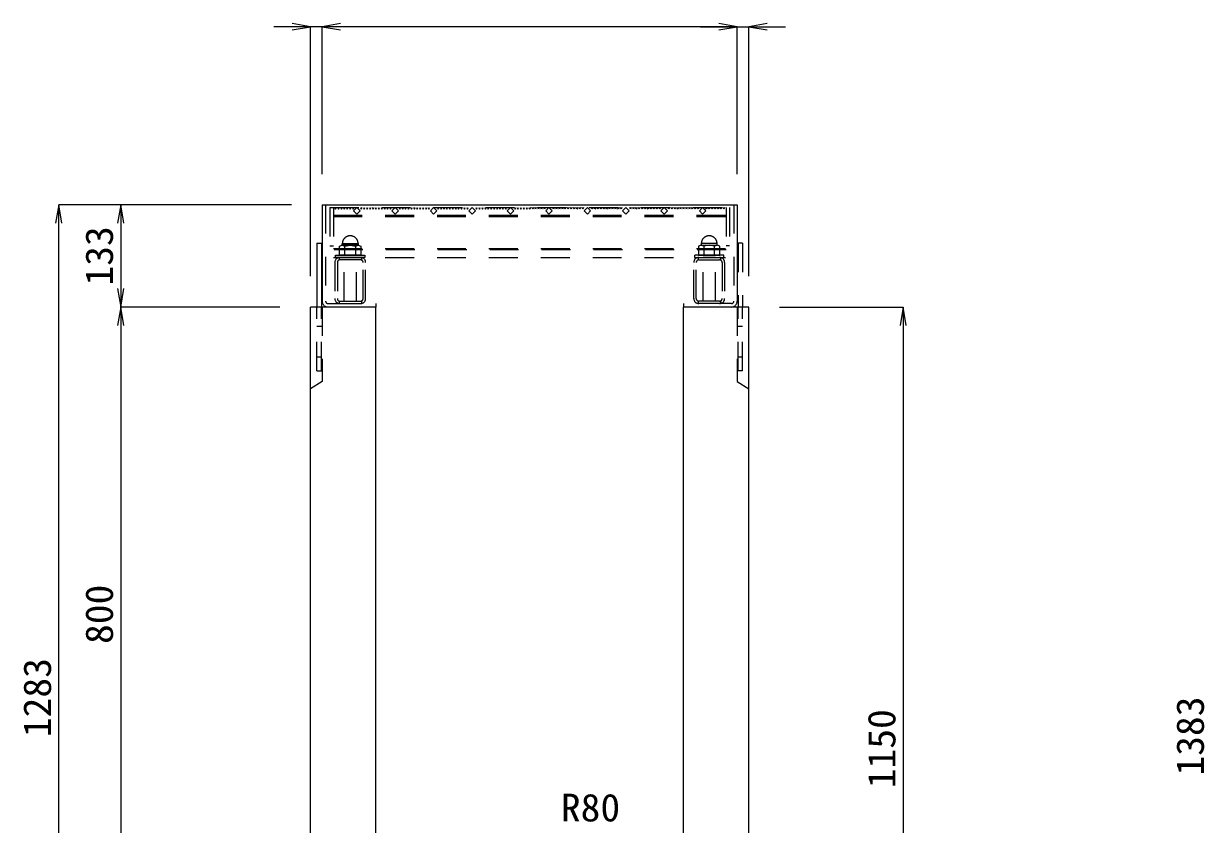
# Model space of a CAD drawing. Units: millimetres at full size; some dimension numbers follow another scale. Extents: x -734 to 58102, y 49499 to 87169.
# Drawn here: x 47839 to 49375, y 60126 to 61169 of the extents above; entities that cross this region are included whole.
import ezdxf
from ezdxf.enums import TextEntityAlignment as Align

# ---------------------------------------------------------------- set-up
doc = ezdxf.new("R2010")
doc.units = ezdxf.units.MM
doc.header["$LTSCALE"] = 50
doc.linetypes.add('USER1', pattern=[1.35, 0.75, -0.6])
for name, color, linetype, lineweight in [('寸法線', 7, 'Continuous', 13), ('引出線', 4, 'Continuous', 13), ('本体', 2, 'Continuous', 20), ('ｸﾞﾚｰﾁﾝｸﾞ', 7, 'USER1', 9)]:
    doc.layers.add(name, color=color, linetype=linetype, lineweight=lineweight)
doc.styles.add('ＭＳ 明朝', font='')
doc.styles.get('ＭＳ 明朝').set_extended_font_data('MS Mincho')

# ---------------------------------------------------------------- blocks, each defined once
blk = doc.blocks.new('open_arrow')
at = {"color": 0, "linetype": 'Continuous', "lineweight": -2}
blk.add_lwpolyline([(7.5, 1.25), (0, 0), (7.5, -1.25)], dxfattribs=at)

msp = doc.modelspace()

# ---------------------------------------------------------------- linework, layer by layer
at = {"layer": '寸法線'}
for p, q in [((48275.07, 61164.87), (48164.07, 61164.87)), ((48212.07, 60839.97), (48212.07, 61164.87)), ((48767.08, 61164.87), (48227.07, 61164.87)), ((48227.07, 60972.97), (48227.07, 61164.87)), ((48227.07, 60972.97), (48227.07, 61164.87)), ((48719.07, 61164.87), (48830.07, 61164.87)), ((48767.07, 60972.97), (48767.07, 61164.87)), ((48767.08, 60972.97), (48767.08, 61164.87)), ((48782.07, 60839.97), (48782.07, 61164.87)), ((47884.26, 59649.95), (47884.26, 60932.95)), ((48187.05, 60932.95), (47884.26, 60932.95)), ((47964.9, 60932.95), (47964.9, 60799.95)), ((48187.05, 60932.95), (47964.9, 60932.95)), ((47964.9, 60799.95), (47964.9, 59999.95)), ((48172.06, 60799.95), (47964.9, 60799.95)), ((48172.06, 60799.95), (47964.9, 60799.95)), ((48822.1, 60799.95), (48982.89, 60799.95)), ((48982.89, 60799.95), (48982.89, 59649.95))]:
    msp.add_line(p, q, dxfattribs=at)
at = {"layer": '本体'}
for p, q in [((48212.08, 59649.95), (48212.08, 60799.95)), ((48297.08, 60799.95), (48212.08, 60799.95)), ((48297.08, 60093.79), (48297.08, 60799.95)), ((48697.08, 60093.82), (48697.08, 60799.95)), ((48782.08, 60799.95), (48697.08, 60799.95)), ((48782.08, 59649.95), (48782.08, 60799.95))]:
    msp.add_line(p, q, dxfattribs=at)
at = {"layer": '本体', "linetype": 'USER1', "lineweight": 9}
for p, q in [((48227.08, 60799.95), (48227.08, 60702.95)), ((48767.08, 60799.95), (48767.08, 60702.95)), ((48227.08, 60702.95), (48212.08, 60693.45)), ((48767.08, 60702.95), (48782.08, 60693.45))]:
    msp.add_line(p, q, dxfattribs=at)
at = {"layer": 'ｸﾞﾚｰﾁﾝｸﾞ', "linetype": 'Continuous'}
for p, q in [((48227.08, 60932.95), (48767.07, 60932.95)), ((48227.08, 60932.95), (48227.08, 60807.45)), ((48767.08, 60932.95), (48767.08, 60807.45)), ((48220.08, 60882.95), (48220.08, 60799.95)), ((48220.08, 60882.95), (48226.08, 60882.95)), ((48226.08, 60882.95), (48226.08, 60799.95))]:
    msp.add_line(p, q, dxfattribs=at)
at = {"layer": 'ｸﾞﾚｰﾁﾝｸﾞ'}
for p, q in [((48231.58, 60932.95), (48231.58, 60807.45)), ((48237.08, 60929.45), (48237.08, 60879.45)), ((48241.58, 60929.45), (48241.58, 60864.45)), ((48241.58, 60929.45), (48241.58, 60879.45)), ((48243.58, 60929.45), (48244.48, 60927.35)), ((48244.48, 60927.35), (48245.38, 60929.45)), ((48247.38, 60929.45), (48248.28, 60927.35)), ((48248.28, 60927.35), (48249.18, 60929.45)), ((48251.18, 60929.45), (48252.08, 60927.35)), ((48252.08, 60927.35), (48252.98, 60929.45)), ((48254.98, 60929.45), (48255.88, 60927.35)), ((48255.88, 60927.35), (48256.78, 60929.45)), ((48258.78, 60929.45), (48259.68, 60927.35)), ((48259.68, 60927.35), (48260.58, 60929.45)), ((48262.58, 60929.45), (48263.48, 60927.35)), ((48263.48, 60927.35), (48264.38, 60929.45)), ((48266.38, 60929.45), (48267.28, 60927.35)), ((48267.28, 60927.35), (48268.18, 60929.45)), ((48272.08, 60929.45), (48267.83, 60925.21)), ((48276.32, 60925.21), (48272.08, 60929.45)), ((48277.08, 60929.45), (48277.98, 60927.35)), ((48277.98, 60927.35), (48278.88, 60929.45)), ((48280.88, 60929.45), (48281.78, 60927.35)), ((48281.78, 60927.35), (48282.68, 60929.45)), ((48284.68, 60929.45), (48285.58, 60927.35)), ((48285.58, 60927.35), (48286.48, 60929.45)), ((48288.48, 60929.45), (48289.38, 60927.35)), ((48289.38, 60927.35), (48290.28, 60929.45)), ((48292.28, 60929.45), (48293.18, 60927.35)), ((48293.18, 60927.35), (48294.08, 60929.45)), ((48296.08, 60929.45), (48296.98, 60927.35)), ((48296.98, 60927.35), (48297.88, 60929.45)), ((48299.88, 60929.45), (48300.78, 60927.35)), ((48300.78, 60927.35), (48301.68, 60929.45)), ((48303.68, 60929.45), (48304.58, 60927.35)), ((48304.58, 60927.35), (48305.48, 60929.45)), ((48307.48, 60929.45), (48308.38, 60927.35)), ((48308.38, 60927.35), (48309.28, 60929.45)), ((48311.28, 60929.45), (48312.18, 60927.35)), ((48312.18, 60927.35), (48313.08, 60929.45)), ((48315.08, 60929.45), (48315.98, 60927.35)), ((48315.98, 60927.35), (48316.88, 60929.45)), ((48322.08, 60929.45), (48317.83, 60925.21)), ((48326.32, 60925.21), (48322.08, 60929.45)), ((48327.08, 60929.45), (48327.98, 60927.35)), ((48327.98, 60927.35), (48328.88, 60929.45)), ((48330.88, 60929.45), (48331.78, 60927.35)), ((48331.78, 60927.35), (48332.68, 60929.45)), ((48334.68, 60929.45), (48335.58, 60927.35)), ((48335.58, 60927.35), (48336.48, 60929.45)), ((48338.48, 60929.45), (48339.38, 60927.35)), ((48339.38, 60927.35), (48340.28, 60929.45)), ((48342.28, 60929.45), (48343.18, 60927.35)), ((48343.18, 60927.35), (48344.08, 60929.45)), ((48346.08, 60929.45), (48346.98, 60927.35)), ((48346.98, 60927.35), (48347.88, 60929.45)), ((48349.88, 60929.45), (48350.78, 60927.35)), ((48350.78, 60927.35), (48351.68, 60929.45)), ((48353.68, 60929.45), (48354.58, 60927.35)), ((48354.58, 60927.35), (48355.48, 60929.45)), ((48357.48, 60929.45), (48358.38, 60927.35)), ((48358.38, 60927.35), (48359.28, 60929.45)), ((48361.28, 60929.45), (48362.18, 60927.35)), ((48362.18, 60927.35), (48363.08, 60929.45)), ((48365.08, 60929.45), (48365.98, 60927.35)), ((48365.98, 60927.35), (48366.88, 60929.45)), ((48372.08, 60929.45), (48367.83, 60925.21)), ((48376.32, 60925.21), (48372.08, 60929.45)), ((48377.08, 60929.45), (48377.98, 60927.35)), ((48377.98, 60927.35), (48378.88, 60929.45)), ((48380.88, 60929.45), (48381.78, 60927.35)), ((48381.78, 60927.35), (48382.68, 60929.45)), ((48384.68, 60929.45), (48385.58, 60927.35)), ((48385.58, 60927.35), (48386.48, 60929.45)), ((48388.48, 60929.45), (48389.38, 60927.35)), ((48389.38, 60927.35), (48390.28, 60929.45)), ((48392.28, 60929.45), (48393.18, 60927.35)), ((48393.18, 60927.35), (48394.08, 60929.45)), ((48396.08, 60929.45), (48396.98, 60927.35)), ((48396.98, 60927.35), (48397.88, 60929.45)), ((48399.88, 60929.45), (48400.78, 60927.35)), ((48400.78, 60927.35), (48401.68, 60929.45)), ((48403.68, 60929.45), (48404.58, 60927.35)), ((48404.58, 60927.35), (48405.48, 60929.45)), ((48407.48, 60929.45), (48408.38, 60927.35)), ((48408.38, 60927.35), (48409.28, 60929.45)), ((48411.28, 60929.45), (48412.18, 60927.35)), ((48412.18, 60927.35), (48413.08, 60929.45)), ((48415.08, 60929.45), (48415.98, 60927.35)), ((48415.98, 60927.35), (48416.88, 60929.45)), ((48422.08, 60929.45), (48417.83, 60925.21)), ((48426.32, 60925.21), (48422.08, 60929.45)), ((48427.08, 60929.45), (48427.98, 60927.35)), ((48427.98, 60927.35), (48428.88, 60929.45)), ((48430.88, 60929.45), (48431.78, 60927.35)), ((48431.78, 60927.35), (48432.68, 60929.45)), ((48434.68, 60929.45), (48435.58, 60927.35)), ((48435.58, 60927.35), (48436.48, 60929.45)), ((48438.48, 60929.45), (48439.38, 60927.35)), ((48439.38, 60927.35), (48440.28, 60929.45)), ((48442.28, 60929.45), (48443.18, 60927.35)), ((48443.18, 60927.35), (48444.08, 60929.45)), ((48446.08, 60929.45), (48446.98, 60927.35)), ((48446.98, 60927.35), (48447.88, 60929.45)), ((48449.88, 60929.45), (48450.78, 60927.35)), ((48450.78, 60927.35), (48451.68, 60929.45)), ((48453.68, 60929.45), (48454.58, 60927.35)), ((48454.58, 60927.35), (48455.48, 60929.45)), ((48457.48, 60929.45), (48458.38, 60927.35)), ((48458.38, 60927.35), (48459.28, 60929.45)), ((48461.28, 60929.45), (48462.18, 60927.35)), ((48462.18, 60927.35), (48463.08, 60929.45)), ((48465.08, 60929.45), (48465.98, 60927.35)), ((48465.98, 60927.35), (48466.88, 60929.45)), ((48472.08, 60929.45), (48467.83, 60925.21)), ((48476.32, 60925.21), (48472.08, 60929.45)), ((48477.08, 60929.45), (48477.98, 60927.35)), ((48477.98, 60927.35), (48478.88, 60929.45)), ((48480.88, 60929.45), (48481.78, 60927.35)), ((48481.78, 60927.35), (48482.68, 60929.45)), ((48484.68, 60929.45), (48485.58, 60927.35)), ((48485.58, 60927.35), (48486.48, 60929.45)), ((48488.48, 60929.45), (48489.38, 60927.35)), ((48489.38, 60927.35), (48490.28, 60929.45)), ((48492.28, 60929.45), (48493.18, 60927.35)), ((48493.18, 60927.35), (48494.08, 60929.45)), ((48496.08, 60929.45), (48496.98, 60927.35)), ((48498.08, 60929.45), (48497.18, 60927.35)), ((48500.98, 60927.35), (48500.08, 60929.45)), ((48501.88, 60929.45), (48500.98, 60927.35)), ((48504.78, 60927.35), (48503.88, 60929.45)), ((48505.68, 60929.45), (48504.78, 60927.35)), ((48508.58, 60927.35), (48507.68, 60929.45)), ((48509.48, 60929.45), (48508.58, 60927.35)), ((48512.38, 60927.35), (48511.48, 60929.45)), ((48513.28, 60929.45), (48512.38, 60927.35)), ((48516.18, 60927.35), (48515.28, 60929.45)), ((48517.08, 60929.45), (48516.18, 60927.35)), ((48517.83, 60925.21), (48522.08, 60929.45)), ((48522.08, 60929.45), (48526.32, 60925.21)), ((48528.18, 60927.35), (48527.28, 60929.45)), ((48529.08, 60929.45), (48528.18, 60927.35)), ((48531.98, 60927.35), (48531.08, 60929.45)), ((48532.88, 60929.45), (48531.98, 60927.35)), ((48535.78, 60927.35), (48534.88, 60929.45)), ((48536.68, 60929.45), (48535.78, 60927.35)), ((48539.58, 60927.35), (48538.68, 60929.45)), ((48540.48, 60929.45), (48539.58, 60927.35)), ((48543.38, 60927.35), (48542.48, 60929.45)), ((48544.28, 60929.45), (48543.38, 60927.35)), ((48547.18, 60927.35), (48546.28, 60929.45)), ((48548.08, 60929.45), (48547.18, 60927.35)), ((48550.98, 60927.35), (48550.08, 60929.45)), ((48551.88, 60929.45), (48550.98, 60927.35)), ((48554.78, 60927.35), (48553.88, 60929.45)), ((48555.68, 60929.45), (48554.78, 60927.35)), ((48558.58, 60927.35), (48557.68, 60929.45)), ((48559.48, 60929.45), (48558.58, 60927.35)), ((48562.38, 60927.35), (48561.48, 60929.45)), ((48563.28, 60929.45), (48562.38, 60927.35)), ((48566.18, 60927.35), (48565.28, 60929.45)), ((48567.08, 60929.45), (48566.18, 60927.35)), ((48567.83, 60925.21), (48572.08, 60929.45)), ((48572.08, 60929.45), (48576.32, 60925.21)), ((48578.18, 60927.35), (48577.28, 60929.45)), ((48579.08, 60929.45), (48578.18, 60927.35)), ((48581.98, 60927.35), (48581.08, 60929.45)), ((48582.88, 60929.45), (48581.98, 60927.35)), ((48585.78, 60927.35), (48584.88, 60929.45)), ((48586.68, 60929.45), (48585.78, 60927.35)), ((48589.58, 60927.35), (48588.68, 60929.45)), ((48590.48, 60929.45), (48589.58, 60927.35)), ((48593.38, 60927.35), (48592.48, 60929.45)), ((48594.28, 60929.45), (48593.38, 60927.35)), ((48597.18, 60927.35), (48596.28, 60929.45)), ((48598.08, 60929.45), (48597.18, 60927.35)), ((48600.98, 60927.35), (48600.08, 60929.45)), ((48601.88, 60929.45), (48600.98, 60927.35)), ((48604.78, 60927.35), (48603.88, 60929.45)), ((48605.68, 60929.45), (48604.78, 60927.35)), ((48608.58, 60927.35), (48607.68, 60929.45)), ((48609.48, 60929.45), (48608.58, 60927.35)), ((48612.38, 60927.35), (48611.48, 60929.45)), ((48613.28, 60929.45), (48612.38, 60927.35)), ((48616.18, 60927.35), (48615.28, 60929.45)), ((48617.08, 60929.45), (48616.18, 60927.35)), ((48617.83, 60925.21), (48622.08, 60929.45)), ((48622.08, 60929.45), (48626.32, 60925.21)), ((48628.18, 60927.35), (48627.28, 60929.45)), ((48629.08, 60929.45), (48628.18, 60927.35)), ((48631.98, 60927.35), (48631.08, 60929.45)), ((48632.88, 60929.45), (48631.98, 60927.35)), ((48635.78, 60927.35), (48634.88, 60929.45)), ((48636.68, 60929.45), (48635.78, 60927.35)), ((48639.58, 60927.35), (48638.68, 60929.45)), ((48640.48, 60929.45), (48639.58, 60927.35)), ((48643.38, 60927.35), (48642.48, 60929.45)), ((48644.28, 60929.45), (48643.38, 60927.35)), ((48647.18, 60927.35), (48646.28, 60929.45)), ((48648.08, 60929.45), (48647.18, 60927.35)), ((48650.98, 60927.35), (48650.08, 60929.45)), ((48651.88, 60929.45), (48650.98, 60927.35)), ((48654.78, 60927.35), (48653.88, 60929.45)), ((48655.68, 60929.45), (48654.78, 60927.35)), ((48658.58, 60927.35), (48657.68, 60929.45)), ((48659.48, 60929.45), (48658.58, 60927.35)), ((48662.38, 60927.35), (48661.48, 60929.45)), ((48663.28, 60929.45), (48662.38, 60927.35)), ((48666.18, 60927.35), (48665.28, 60929.45)), ((48667.08, 60929.45), (48666.18, 60927.35)), ((48667.83, 60925.21), (48672.08, 60929.45)), ((48672.08, 60929.45), (48676.32, 60925.21)), ((48678.18, 60927.35), (48677.28, 60929.45)), ((48679.08, 60929.45), (48678.18, 60927.35)), ((48681.98, 60927.35), (48681.08, 60929.45)), ((48682.88, 60929.45), (48681.98, 60927.35)), ((48685.78, 60927.35), (48684.88, 60929.45)), ((48686.68, 60929.45), (48685.78, 60927.35)), ((48689.58, 60927.35), (48688.68, 60929.45)), ((48690.48, 60929.45), (48689.58, 60927.35)), ((48693.38, 60927.35), (48692.48, 60929.45)), ((48694.28, 60929.45), (48693.38, 60927.35)), ((48697.18, 60927.35), (48696.28, 60929.45)), ((48698.08, 60929.45), (48697.18, 60927.35)), ((48700.98, 60927.35), (48700.08, 60929.45)), ((48701.88, 60929.45), (48700.98, 60927.35)), ((48704.78, 60927.35), (48703.88, 60929.45)), ((48705.68, 60929.45), (48704.78, 60927.35)), ((48708.58, 60927.35), (48707.68, 60929.45)), ((48709.48, 60929.45), (48708.58, 60927.35)), ((48712.38, 60927.35), (48711.48, 60929.45)), ((48713.28, 60929.45), (48712.38, 60927.35)), ((48716.18, 60927.35), (48715.28, 60929.45)), ((48717.08, 60929.45), (48716.18, 60927.35)), ((48717.83, 60925.21), (48722.08, 60929.45)), ((48722.08, 60929.45), (48726.32, 60925.21)), ((48726.88, 60927.35), (48725.98, 60929.45)), ((48727.78, 60929.45), (48726.88, 60927.35)), ((48730.68, 60927.35), (48729.78, 60929.45)), ((48731.58, 60929.45), (48730.68, 60927.35)), ((48734.48, 60927.35), (48733.58, 60929.45)), ((48735.38, 60929.45), (48734.48, 60927.35)), ((48738.28, 60927.35), (48737.38, 60929.45)), ((48739.18, 60929.45), (48738.28, 60927.35)), ((48742.08, 60927.35), (48741.18, 60929.45)), ((48742.98, 60929.45), (48742.08, 60927.35)), ((48745.88, 60927.35), (48744.98, 60929.45)), ((48746.78, 60929.45), (48745.88, 60927.35)), ((48749.68, 60927.35), (48748.78, 60929.45)), ((48750.58, 60929.45), (48749.68, 60927.35)), ((48752.58, 60929.45), (48752.58, 60864.45)), ((48752.58, 60929.45), (48752.58, 60879.45)), ((48757.08, 60929.45), (48757.08, 60879.45)), ((48762.58, 60932.95), (48762.58, 60807.45)), ((48241.58, 60919.45), (48752.58, 60919.45)), ((48241.58, 60917.95), (48752.58, 60917.95)), ((48267.83, 60925.21), (48272.08, 60920.97)), ((48272.08, 60920.97), (48276.32, 60925.21)), ((48317.83, 60925.21), (48322.08, 60920.97)), ((48322.08, 60920.97), (48326.32, 60925.21)), ((48367.83, 60925.21), (48372.08, 60920.97)), ((48372.08, 60920.97), (48376.32, 60925.21)), ((48417.83, 60925.21), (48422.08, 60920.97)), ((48422.08, 60920.97), (48426.32, 60925.21)), ((48467.83, 60925.21), (48472.08, 60920.97)), ((48472.08, 60920.97), (48476.32, 60925.21)), ((48522.08, 60920.97), (48517.83, 60925.21)), ((48526.32, 60925.21), (48522.08, 60920.97)), ((48572.08, 60920.97), (48567.83, 60925.21)), ((48576.32, 60925.21), (48572.08, 60920.97)), ((48622.08, 60920.97), (48617.83, 60925.21)), ((48626.32, 60925.21), (48622.08, 60920.97)), ((48672.08, 60920.97), (48667.83, 60925.21)), ((48676.32, 60925.21), (48672.08, 60920.97)), ((48722.08, 60920.97), (48717.83, 60925.21)), ((48726.32, 60925.21), (48722.08, 60920.97)), ((48253.19, 60882.45), (48273.96, 60882.45)), ((48253.19, 60880.45), (48253.19, 60882.45)), ((48273.96, 60882.45), (48273.96, 60880.45)), ((48740.96, 60882.45), (48720.19, 60882.45)), ((48720.19, 60882.45), (48720.19, 60880.45)), ((48740.96, 60880.45), (48740.96, 60882.45)), ((48768.08, 60882.95), (48768.08, 60799.95)), ((48774.08, 60882.95), (48768.08, 60882.95)), ((48774.08, 60882.95), (48774.08, 60799.95)), ((48237.08, 60879.45), (48241.58, 60879.45)), ((48241.58, 60875.95), (48752.58, 60875.95)), ((48752.58, 60874.45), (48241.58, 60874.45)), ((48244.58, 60867.45), (48282.58, 60867.45)), ((48244.58, 60867.45), (48263.58, 60867.45)), ((48244.58, 60864.45), (48244.58, 60867.45)), ((48249.73, 60879.25), (48253.19, 60880.45)), ((48249.73, 60867.45), (48249.73, 60879.25)), ((48263.58, 60867.45), (48249.73, 60867.45)), ((48253.19, 60880.45), (48256.65, 60879.25)), ((48273.96, 60880.45), (48253.19, 60880.45)), ((48256.65, 60879.25), (48263.58, 60880.45)), ((48256.65, 60867.45), (48256.65, 60879.25)), ((48263.58, 60867.45), (48256.65, 60867.45)), ((48263.58, 60880.45), (48270.5, 60879.25)), ((48277.43, 60867.45), (48263.58, 60867.45)), ((48270.5, 60879.25), (48273.96, 60880.45)), ((48270.5, 60879.25), (48270.5, 60867.45)), ((48273.96, 60880.45), (48277.43, 60879.25)), ((48277.43, 60879.25), (48277.43, 60867.45)), ((48282.58, 60867.45), (48282.58, 60864.45)), ((48749.58, 60867.45), (48711.58, 60867.45)), ((48711.58, 60867.45), (48711.58, 60864.45)), ((48720.19, 60880.45), (48716.73, 60879.25)), ((48716.73, 60879.25), (48716.73, 60867.45)), ((48716.73, 60867.45), (48730.58, 60867.45)), ((48723.65, 60879.25), (48720.19, 60880.45)), ((48720.19, 60880.45), (48740.96, 60880.45)), ((48730.58, 60880.45), (48723.65, 60879.25)), ((48723.65, 60879.25), (48723.65, 60867.45)), ((48737.5, 60879.25), (48730.58, 60880.45)), ((48730.58, 60867.45), (48744.43, 60867.45)), ((48749.58, 60867.45), (48730.58, 60867.45)), ((48730.58, 60867.45), (48737.5, 60867.45)), ((48740.96, 60880.45), (48737.5, 60879.25)), ((48737.5, 60867.45), (48737.5, 60879.25)), ((48744.43, 60879.25), (48740.96, 60880.45)), ((48744.43, 60867.45), (48744.43, 60879.25)), ((48749.58, 60864.45), (48749.58, 60867.45)), ((48757.08, 60879.45), (48752.58, 60879.45)), ((48241.58, 60864.45), (48752.58, 60864.45)), ((48243.58, 60858.05), (48243.58, 60810.85)), ((48282.58, 60864.45), (48244.58, 60864.45)), ((48246.78, 60858.05), (48246.78, 60810.85)), ((48249.08, 60864.39), (48249.08, 60861.12)), ((48277.18, 60864.45), (48249.98, 60864.45)), ((48277.17, 60864.45), (48249.98, 60864.45)), ((48277.18, 60864.45), (48249.98, 60864.45)), ((48277.18, 60861.25), (48249.98, 60861.25)), ((48255.58, 60807.65), (48255.58, 60864.45)), ((48255.58, 60864.45), (48271.58, 60864.45)), ((48271.58, 60807.65), (48271.58, 60864.45)), ((48278.08, 60864.39), (48278.08, 60861.12)), ((48280.38, 60810.85), (48280.38, 60858.05)), ((48283.58, 60810.85), (48283.58, 60858.05)), ((48710.58, 60810.85), (48710.58, 60858.05)), ((48711.58, 60864.45), (48749.58, 60864.45)), ((48713.78, 60810.85), (48713.78, 60858.05)), ((48716.08, 60864.39), (48716.08, 60861.12)), ((48716.98, 60864.45), (48744.18, 60864.45)), ((48716.98, 60864.45), (48744.18, 60864.45)), ((48716.98, 60864.45), (48744.18, 60864.45)), ((48716.98, 60861.25), (48744.18, 60861.25)), ((48722.58, 60807.65), (48722.58, 60864.45)), ((48738.58, 60864.45), (48722.58, 60864.45)), ((48738.58, 60807.65), (48738.58, 60864.45)), ((48745.08, 60864.39), (48745.08, 60861.12)), ((48747.38, 60858.05), (48747.38, 60810.85)), ((48750.58, 60858.05), (48750.58, 60810.85)), ((48234.58, 60804.45), (48297.08, 60804.45)), ((48249.08, 60807.78), (48249.08, 60804.51)), ((48249.98, 60807.65), (48277.18, 60807.65)), ((48249.98, 60804.45), (48277.18, 60804.45)), ((48278.08, 60807.78), (48278.08, 60804.51)), ((48297.08, 60804.45), (48297.08, 60799.95)), ((48759.58, 60804.45), (48697.08, 60804.45)), ((48697.08, 60804.45), (48697.08, 60799.95)), ((48716.08, 60807.78), (48716.08, 60804.51)), ((48744.18, 60807.65), (48716.98, 60807.65)), ((48744.18, 60804.45), (48716.98, 60804.45)), ((48745.08, 60807.78), (48745.08, 60804.51)), ((48220.08, 60716.95), (48220.08, 60799.95)), ((48226.08, 60716.95), (48226.08, 60799.95)), ((48768.08, 60716.95), (48768.08, 60799.95)), ((48774.08, 60716.95), (48774.08, 60799.95)), ((48220.08, 60774.95), (48226.08, 60774.95)), ((48768.08, 60774.95), (48774.08, 60774.95)), ((48220.08, 60734.95), (48226.08, 60734.95)), ((48768.08, 60734.95), (48774.08, 60734.95)), ((48220.08, 60716.95), (48226.08, 60716.95)), ((48774.08, 60716.95), (48768.08, 60716.95))]:
    msp.add_line(p, q, dxfattribs=at)
at = {"layer": 'ｸﾞﾚｰﾁﾝｸﾞ', "lineweight": 5}
msp.add_line((48237.08, 60929.45), (48757.08, 60929.45), dxfattribs=at)
at = {"layer": 'ｸﾞﾚｰﾁﾝｸﾞ'}
for centre, radius, start, end in [((48263.58, 60882.45), 10.25, 0, 180), ((48730.58, 60882.45), 10.25, 0, 180), ((48249.98, 60858.05), 6.4, 90, 180), ((48249.98, 60858.05), 3.2, 90, 180), ((48277.18, 60858.05), 6.4, 0, 90), ((48277.18, 60858.05), 3.2, 0, 90), ((48716.98, 60858.05), 6.4, 90, 180), ((48716.98, 60858.05), 3.2, 90, 180), ((48744.18, 60858.05), 6.4, 0, 90), ((48744.18, 60858.05), 3.2, 0, 90), ((48234.58, 60807.45), 7.5, 180, 270), ((48234.58, 60807.45), 3, 180, 270), ((48249.98, 60810.85), 6.4, 180, 270), ((48249.98, 60810.85), 3.2, 180, 270), ((48277.18, 60810.85), 6.4, 270, 0), ((48277.18, 60810.85), 3.2, 270, 0), ((48716.98, 60810.85), 6.4, 180, 270), ((48716.98, 60810.85), 3.2, 180, 270), ((48744.18, 60810.85), 6.4, 270, 0), ((48744.18, 60810.85), 3.2, 270, 0), ((48759.58, 60807.45), 7.5, 270, 0), ((48759.58, 60807.45), 3, 270, 0)]:
    msp.add_arc(centre, radius, start, end, dxfattribs=at)

# ---------------------------------------------------------------- block references
at = {"layer": '寸法線', "xscale": 3.2, "yscale": 3.2}
for p, rotation in [((48212.07, 61164.87), 180), ((48767.07, 61164.87), 180), ((48767.08, 61164.87), 180), ((47884.26, 60932.95), 270), ((47964.9, 60932.95), 270), ((47964.9, 60799.95), 90), ((47964.9, 60799.95), 270), ((48982.89, 60799.95), 270)]:
    msp.add_blockref('open_arrow', p, dxfattribs=dict(at, rotation=rotation))
for p in [(48227.07, 61164.87), (48227.07, 61164.87), (48782.07, 61164.87)]:
    msp.add_blockref('open_arrow', p, dxfattribs=at)

# ---------------------------------------------------------------- texts
at = {"layer": '寸法線', "style": 'ＭＳ 明朝', "width": 1.05}
for s, p in [('133', (47936.88, 60866.45)), ('800', (47936.88, 60399.95)), ('1283', (47856.24, 60291.45)), ('1383', (49356.24, 60241.45)), ('1150', (48954.87, 60224.95))]:
    msp.add_text(s, height=36.03, rotation=90, dxfattribs=at).set_placement(p, align=Align.MIDDLE_CENTER)
at = {"layer": '引出線', "style": 'ＭＳ 明朝', "width": 1.05}
msp.add_text('R80', height=36.03, dxfattribs=at).set_placement((48614.76, 60166.36), align=Align.TOP_RIGHT)

doc.saveas('drawing.dxf')
